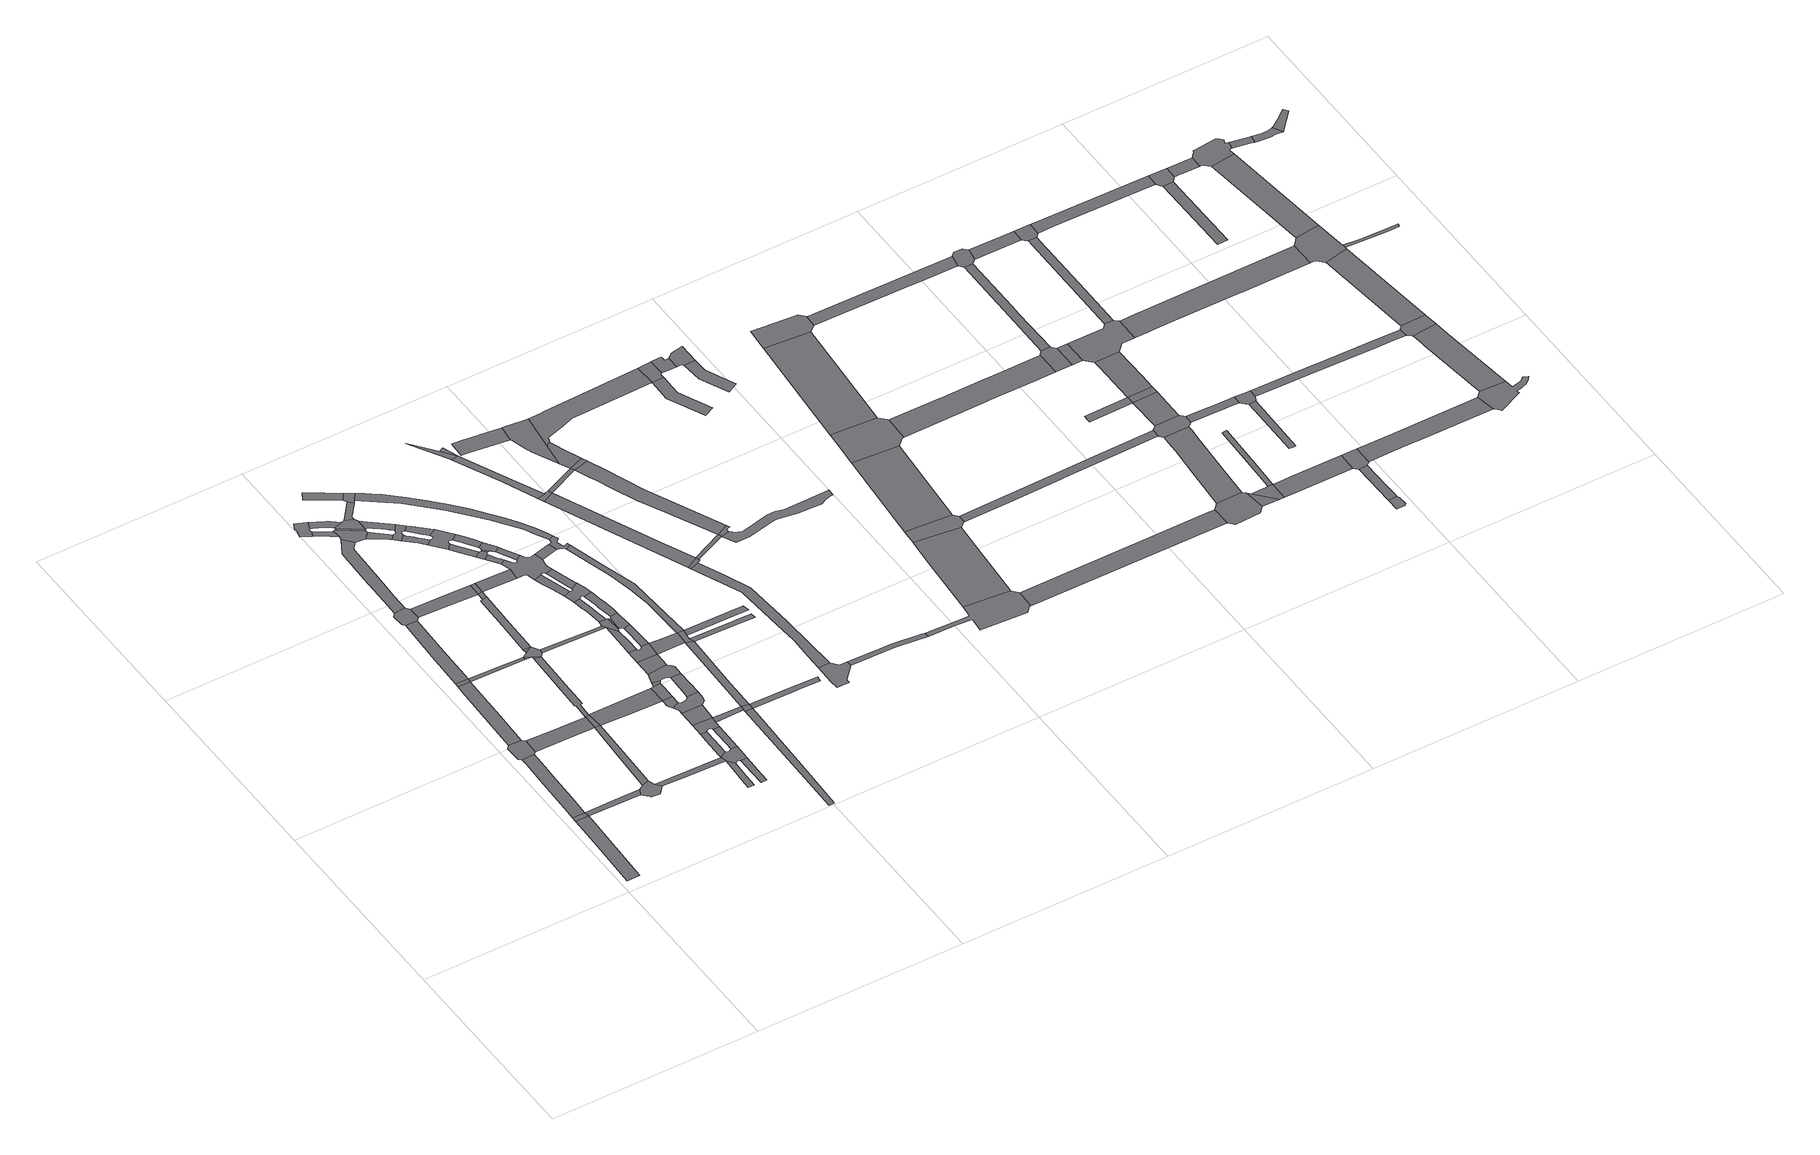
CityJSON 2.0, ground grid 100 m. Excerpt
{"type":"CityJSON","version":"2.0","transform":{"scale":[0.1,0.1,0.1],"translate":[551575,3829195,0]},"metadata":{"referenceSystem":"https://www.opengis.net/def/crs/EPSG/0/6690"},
"CityObjects":{
"road1":{"type":"Road","attributes":{"RoadStructureAttribute.sectionType":"1"},"geometry":[{"type":"MultiSurface","lod":"1","boundaries":[[[0,1,2,3,4,5,6]]]}]},
"road2":{"type":"Road","geometry":[{"type":"MultiSurface","lod":"1","boundaries":[[[7,0,6,8]]]}]},
"road3":{"type":"Road","attributes":{"RoadStructureAttribute.sectionType":"1"},"geometry":[{"type":"MultiSurface","lod":"1","boundaries":[[[9,10,11,12,13,14,15,16,7,8]]]}]},
"road4":{"type":"Road","geometry":[{"type":"MultiSurface","lod":"1","boundaries":[[[17,18,19,13,12,20,21,22]]]}]},
"road5":{"type":"Road","attributes":{"RoadStructureAttribute.sectionType":"1"},"geometry":[{"type":"MultiSurface","lod":"1","boundaries":[[[23,8,6,24,25,26]]]}]},
"road6":{"type":"Road","attributes":{"RoadStructureAttribute.sectionType":"1"},"geometry":[{"type":"MultiSurface","lod":"1","boundaries":[[[27,28,29,17,22,30,31,32]]]}]},
"road7":{"type":"Road","geometry":[{"type":"MultiSurface","lod":"1","boundaries":[[[33,27,32,34]]]}]},
"road8":{"type":"Road","geometry":[{"type":"MultiSurface","lod":"1","boundaries":[[[35,36,37,38,26,25,39,40,41,42,43]]]}]},
"road9":{"type":"Road","attributes":{"RoadStructureAttribute.sectionType":"1"},"geometry":[{"type":"MultiSurface","lod":"1","boundaries":[[[44,21,20,45,46,47,48]]]}]},
"road10":{"type":"Road","attributes":{"RoadStructureAttribute.sectionType":"1"},"geometry":[{"type":"MultiSurface","lod":"1","boundaries":[[[49,50,33,34,51,52]]]}]},
"road11":{"type":"Road","attributes":{"RoadStructureAttribute.sectionType":"1"},"geometry":[{"type":"MultiSurface","lod":"1","boundaries":[[[47,53,38,37,54,55]]]}]},
"road12":{"type":"Road","geometry":[{"type":"MultiSurface","lod":"1","boundaries":[[[56,57,58,59,60,61,49,52,62,63]]]}]},
"road13":{"type":"Road","attributes":{"RoadStructureAttribute.sectionType":"1"},"geometry":[{"type":"MultiSurface","lod":"1","boundaries":[[[64,34,32,65,66,67]]]}]},
"road14":{"type":"Road","geometry":[{"type":"MultiSurface","lod":"1","boundaries":[[[68,48,47,55]]]}]},
"road15":{"type":"Road","attributes":{"RoadStructureAttribute.sectionType":"1"},"geometry":[{"type":"MultiSurface","lod":"1","boundaries":[[[69,70,43,42,71,72,73,74]]]}]},
"road16":{"type":"Road","attributes":{"RoadStructureAttribute.sectionType":"1"},"geometry":[{"type":"MultiSurface","lod":"1","boundaries":[[[75,76,77,78,79,58,57,80,81,82,83,84]]]}]},
"road17":{"type":"Road","attributes":{"RoadStructureAttribute.sectionType":"1"},"geometry":[{"type":"MultiSurface","lod":"1","boundaries":[[[85,86,87,88,48,68,89,90,91,92]]]}]},
"road18":{"type":"Road","geometry":[{"type":"MultiSurface","lod":"1","boundaries":[[[93,94,95,96,97,98,99,100,101,102,103,104,105,106]]]}]},
"road19":{"type":"Road","attributes":{"RoadStructureAttribute.sectionType":"1"},"geometry":[{"type":"MultiSurface","lod":"1","boundaries":[[[67,66,107]]]}]},
"road20":{"type":"Road","geometry":[{"type":"MultiSurface","lod":"1","boundaries":[[[108,101,100,109,110,111,112]]]}]},
"road21":{"type":"Road","attributes":{"RoadStructureAttribute.sectionType":"1"},"geometry":[{"type":"MultiSurface","lod":"1","boundaries":[[[107,85,92]]]}]},
"road22":{"type":"Road","geometry":[{"type":"MultiSurface","lod":"1","boundaries":[[[113,114,115,67,107,92,116,117]]]}]},
"road23":{"type":"Road","attributes":{"RoadStructureAttribute.sectionType":"1"},"geometry":[{"type":"MultiSurface","lod":"1","boundaries":[[[118,63,62,119,120,121]]]}]},
"road24":{"type":"Road","attributes":{"RoadStructureAttribute.sectionType":"1"},"geometry":[{"type":"MultiSurface","lod":"1","boundaries":[[[122,123,68,55,124,125,126]]]}]},
"road25":{"type":"Road","attributes":{"RoadStructureAttribute.sectionType":"1"},"geometry":[{"type":"MultiSurface","lod":"1","boundaries":[[[127,115,114]]]}]},
"road26":{"type":"Road","geometry":[{"type":"MultiSurface","lod":"1","boundaries":[[[73,128,129,130,131,132]]]}]},
"road27":{"type":"Road","geometry":[{"type":"MultiSurface","lod":"1","boundaries":[[[133,134,106,105,135,136,137,138,139]]]}]},
"road28":{"type":"Road","geometry":[{"type":"MultiSurface","lod":"1","boundaries":[[[140,141,112,111,75,84,142,143,144]]]}]},
"road29":{"type":"Road","attributes":{"RoadStructureAttribute.sectionType":"1"},"geometry":[{"type":"MultiSurface","lod":"1","boundaries":[[[145,146,147,148,149,150,151,127,114]]]}]},
"road30":{"type":"Road","geometry":[{"type":"MultiSurface","lod":"1","boundaries":[[[152,153,154,155,156,157]]]}]},
"road31":{"type":"Road","attributes":{"RoadStructureAttribute.sectionType":"1"},"geometry":[{"type":"MultiSurface","lod":"1","boundaries":[[[158,140,144,159,160]]]}]},
"road32":{"type":"Road","geometry":[{"type":"MultiSurface","lod":"1","boundaries":[[[161,162,163,164,165,74,73,132,166,167,168,152,157,169,170]]]}]},
"road33":{"type":"Road","geometry":[{"type":"MultiSurface","lod":"1","boundaries":[[[171,172,173,74,165,174,175,176]]]}]},
"road34":{"type":"Road","geometry":[{"type":"MultiSurface","lod":"1","boundaries":[[[177,139,138,158,160,178,179]]]}]},
"road35":{"type":"Road","geometry":[{"type":"MultiSurface","lod":"1","boundaries":[[[180,181,182,183,143,142,184,185,186,187]]]}]},
"road36":{"type":"Road","attributes":{"RoadStructureAttribute.sectionType":"1"},"geometry":[{"type":"MultiSurface","lod":"1","boundaries":[[[188,120,147,146]]]}]},
"road37":{"type":"Road","geometry":[{"type":"MultiSurface","lod":"1","boundaries":[[[189,190,191,161,170,192]]]}]},
"road38":{"type":"Road","geometry":[{"type":"MultiSurface","lod":"1","boundaries":[[[193,171,176,194,195,196,197,189,192,198,199]]]}]},
"road39":{"type":"Road","geometry":[{"type":"MultiSurface","lod":"1","boundaries":[[[121,120,188,200]]]}]},
"road40":{"type":"Road","attributes":{"RoadStructureAttribute.sectionType":"1"},"geometry":[{"type":"MultiSurface","lod":"1","boundaries":[[[201,202,203,204,205,206,207,208]]]}]},
"road41":{"type":"Road","geometry":[{"type":"MultiSurface","lod":"1","boundaries":[[[209,125,210,211,212,213]]]}]},
"road42":{"type":"Road","attributes":{"RoadStructureAttribute.sectionType":"1"},"geometry":[{"type":"MultiSurface","lod":"1","boundaries":[[[214,215,177,179,216,217,218]]]}]},
"road43":{"type":"Road","attributes":{"RoadStructureAttribute.sectionType":"1"},"geometry":[{"type":"MultiSurface","lod":"1","boundaries":[[[219,193,199,220,221]]]}]},
"road44":{"type":"Road","geometry":[{"type":"MultiSurface","lod":"1","boundaries":[[[222,178,160,223,224,225,226,227,228,229,230]]]}]},
"road45":{"type":"Road","geometry":[{"type":"MultiSurface","lod":"1","boundaries":[[[231,232,233,126,125,209]]]}]},
"road46":{"type":"Road","attributes":{"RoadStructureAttribute.sectionType":"1"},"geometry":[{"type":"MultiSurface","lod":"1","boundaries":[[[234,235,117,116,236,237,238,239]]]}]},
"road47":{"type":"Road","geometry":[{"type":"MultiSurface","lod":"1","boundaries":[[[230,229,240,241,242,187,186,243,244,245,246,247,248,249]]]}]},
"road48":{"type":"Road","geometry":[{"type":"MultiSurface","lod":"1","boundaries":[[[250,251,252,253,213,212,254,219,221,255,256,257]]]}]},
"road49":{"type":"Road","geometry":[{"type":"MultiSurface","lod":"1","boundaries":[[[258,259,233,232,260]]]}]},
"road50":{"type":"Road","geometry":[{"type":"MultiSurface","lod":"1","boundaries":[[[261,262,263,264,244,243,265,266,267,268]]]}]},
"road51":{"type":"Road","geometry":[{"type":"MultiSurface","lod":"1","boundaries":[[[269,208,207,214,218,270,271]]]}]},
"road52":{"type":"Road","attributes":{"RoadStructureAttribute.sectionType":"1"},"geometry":[{"type":"MultiSurface","lod":"1","boundaries":[[[272,273,274,275,276,277]]]}]},
"road53":{"type":"Road","attributes":{"RoadStructureAttribute.sectionType":"1"},"geometry":[{"type":"MultiSurface","lod":"1","boundaries":[[[278,200,188,279,280,281]]]}]},
"road54":{"type":"Road","attributes":{"RoadStructureAttribute.sectionType":"1"},"geometry":[{"type":"MultiSurface","lod":"1","boundaries":[[[282,199,198,283,284,285]]]}]},
"road55":{"type":"Road","geometry":[{"type":"MultiSurface","lod":"1","boundaries":[[[286,287,249,248,288,289,290]]]}]},
"road56":{"type":"Road","geometry":[{"type":"MultiSurface","lod":"1","boundaries":[[[291,292,293,294,258,260,295,296,297,298,299]]]}]},
"road57":{"type":"Road","geometry":[{"type":"MultiSurface","lod":"1","boundaries":[[[298,300,250,257,301,299]]]}]},
"road58":{"type":"Road","geometry":[{"type":"MultiSurface","lod":"1","boundaries":[[[290,289,302,303,304,268,267,305,306,307,308,309,310,311]]]}]},
"road59":{"type":"Road","attributes":{"RoadStructureAttribute.sectionType":"1"},"geometry":[{"type":"MultiSurface","lod":"1","boundaries":[[[312,294,293,313,314]]]}]},
"road60":{"type":"Road","geometry":[{"type":"MultiSurface","lod":"1","boundaries":[[[315,316,317,318,319,306,305,320,321,322]]]}]},
"road61":{"type":"Road","geometry":[{"type":"MultiSurface","lod":"1","boundaries":[[[323,324,325,326,327,328,312,314,329]]]}]},
"road62":{"type":"Road","geometry":[{"type":"MultiSurface","lod":"1","boundaries":[[[238,330,331,328,327,332,333]]]}]},
"road63":{"type":"Road","geometry":[{"type":"MultiSurface","lod":"1","boundaries":[[[334,335,322,321,336,337,338,339,340,341]]]}]},
"road64":{"type":"Road","geometry":[{"type":"MultiSurface","lod":"1","boundaries":[[[342,343,344,345,338,337,346,347,348]]]}]},
"road65":{"type":"Road","geometry":[{"type":"MultiSurface","lod":"1","boundaries":[[[349,239,238,333,350,351,352]]]}]},
"road66":{"type":"Road","geometry":[{"type":"MultiSurface","lod":"1","boundaries":[[[285,284,272,277,353]]]}]},
"road67":{"type":"Road","geometry":[{"type":"MultiSurface","lod":"1","boundaries":[[[354,355,311,310,356,357,358,359]]]}]},
"road68":{"type":"Road","geometry":[{"type":"MultiSurface","lod":"1","boundaries":[[[360,334,341,361]]]}]},
"road69":{"type":"Road","geometry":[{"type":"MultiSurface","lod":"1","boundaries":[[[362,363,364,365,366,367,368,369,370,349,352]]]}]},
"road70":{"type":"Road","attributes":{"RoadStructureAttribute.sectionType":"1"},"geometry":[{"type":"MultiSurface","lod":"1","boundaries":[[[351,350,371,372]]]}]},
"road71":{"type":"Road","geometry":[{"type":"MultiSurface","lod":"1","boundaries":[[[373,374,375,376,323,329]]]}]},
"road72":{"type":"Road","geometry":[{"type":"MultiSurface","lod":"1","boundaries":[[[377,378,379,380,381,382,383,384,385]]]}]},
"road73":{"type":"Road","geometry":[{"type":"MultiSurface","lod":"1","boundaries":[[[386,359,358,387,360,361,388,389,390]]]}]},
"road74":{"type":"Road","geometry":[{"type":"MultiSurface","lod":"1","boundaries":[[[391,392,393,394,395,348,347,396,281,280,397,398,380,379,399,400,401,402,403,404,405,406,407,408,409,410,411]]]}]},
"road75":{"type":"Road","geometry":[{"type":"MultiSurface","lod":"1","boundaries":[[[412,413,414,372,371,415,374,373]]]}]},
"road76":{"type":"Road","geometry":[{"type":"MultiSurface","lod":"1","boundaries":[[[416,390,389,417,411,410]]]}]},
"road77":{"type":"Road","geometry":[{"type":"MultiSurface","lod":"1","boundaries":[[[418,419,420,421,422,423,385,384,424,367,366,425,426,427,428,429]]]}]},
"road78":{"type":"Road","attributes":{"RoadStructureAttribute.sectionType":"1"},"geometry":[{"type":"MultiSurface","lod":"1","boundaries":[[[430,431,432,433,434,435,436,437,438,439,440,441,442,443,271,270,444,445,446,447,448,449,450,451,452]]]}]},
"road79":{"type":"Road","geometry":[{"type":"MultiSurface","lod":"1","boundaries":[[[453,454,455,429,428,456,457,414,413]]]}]},
"road80":{"type":"Road","attributes":{"RoadStructureAttribute.sectionType":"1"},"geometry":[{"type":"MultiSurface","lod":"1","boundaries":[[[458,459,285,353,460,461]]]}]},
"road81":{"type":"Road","attributes":{"RoadStructureAttribute.sectionType":"1"},"geometry":[{"type":"MultiSurface","lod":"1","boundaries":[[[462,329,314,463,458,464]]]}]},
"road82":{"type":"Road","geometry":[{"type":"MultiSurface","lod":"1","boundaries":[[[465,402,401,466,421,420]]]}]},
"road83":{"type":"Road","geometry":[{"type":"MultiSurface","lod":"1","boundaries":[[[464,458,461,467,468,469]]]}]},
"road84":{"type":"Road","attributes":{"RoadStructureAttribute.sectionType":"1"},"geometry":[{"type":"MultiSurface","lod":"1","boundaries":[[[470,406,405,471]]]}]},
"road85":{"type":"Road","attributes":{"RoadStructureAttribute.sectionType":"1"},"geometry":[{"type":"MultiSurface","lod":"1","boundaries":[[[472,473,474,475,476,477,353,277]]]}]},
"road86":{"type":"Road","attributes":{"RoadStructureAttribute.sectionType":"1"},"geometry":[{"type":"MultiSurface","lod":"1","boundaries":[[[478,479,480,481,482,483,484,485,486,487,464,469]]]}]},
"road87":{"type":"Road","attributes":{"RoadStructureAttribute.sectionType":"1"},"geometry":[{"type":"MultiSurface","lod":"1","boundaries":[[[488,489,490,491,452,451,492,470,471,493,482,481]]]}]},
"road88":{"type":"Road","attributes":{"RoadStructureAttribute.sectionType":"1"},"geometry":[{"type":"MultiSurface","lod":"1","boundaries":[[[494,495,496,497,498,499,467,461]]]}]},
"road89":{"type":"Road","attributes":{"RoadStructureAttribute.sectionType":"1"},"geometry":[{"type":"MultiSurface","lod":"1","boundaries":[[[500,501,502,503,504,505,469,468]]]}]},
"road90":{"type":"Road","attributes":{"RoadStructureAttribute.sectionType":"1"},"geometry":[{"type":"MultiSurface","lod":"1","boundaries":[[[506,507,508,509,510,511]]]}]},
"road91":{"type":"Road","geometry":[{"type":"MultiSurface","lod":"1","boundaries":[[[512,511,510]]]}]},
"road92":{"type":"Road","attributes":{"RoadStructureAttribute.sectionType":"1"},"geometry":[{"type":"MultiSurface","lod":"1","boundaries":[[[513,510,509,514,515,516]]]}]},
"road93":{"type":"Road","geometry":[{"type":"MultiSurface","lod":"1","boundaries":[[[517,518,519,520,521,522,523,524,525,526,527,528]]]}]},
"road94":{"type":"Road","geometry":[{"type":"MultiSurface","lod":"1","boundaries":[[[529,530,516,515,531,532]]]}]},
"road95":{"type":"Road","attributes":{"RoadStructureAttribute.sectionType":"1"},"geometry":[{"type":"MultiSurface","lod":"1","boundaries":[[[533,534,535,536,537,538,539,540,541,542,543,544,545,546,547,517,528]]]}]},
"road96":{"type":"Road","attributes":{"RoadStructureAttribute.sectionType":"1"},"geometry":[{"type":"MultiSurface","lod":"1","boundaries":[[[548,549,532,531,550,551]]]}]},
"road97":{"type":"Road","attributes":{"RoadStructureAttribute.sectionType":"1"},"geometry":[{"type":"MultiSurface","lod":"1","boundaries":[[[552,553,554,555,556,557,558,559,560,561,562]]]}]},
"road98":{"type":"Road","geometry":[{"type":"MultiSurface","lod":"1","boundaries":[[[551,550,542,541,563,564]]]}]},
"road99":{"type":"Road","attributes":{"RoadStructureAttribute.sectionType":"1"},"geometry":[{"type":"MultiSurface","lod":"1","boundaries":[[[565,529,532,566]]]}]},
"road100":{"type":"Road","geometry":[{"type":"MultiSurface","lod":"1","boundaries":[[[567,568,562,561,569,570,571,572,573,574,575,576]]]}]},
"road101":{"type":"Road","attributes":{"RoadStructureAttribute.sectionType":"1"},"geometry":[{"type":"MultiSurface","lod":"1","boundaries":[[[577,551,564,578]]]}]},
"road102":{"type":"Road","attributes":{"function":"3","RoadStructureAttribute.sectionType":"1"},"geometry":[{"type":"MultiSurface","lod":"1","boundaries":[[[579,580,581,582,525,524,583,584,585,586,587]]]}]},
"road103":{"type":"Road","geometry":[{"type":"MultiSurface","lod":"1","boundaries":[[[588,565,566,589]]]}]},
"road104":{"type":"Road","attributes":{"RoadStructureAttribute.sectionType":"1"},"geometry":[{"type":"MultiSurface","lod":"1","boundaries":[[[590,591,592,575,574,565,588]]]}]},
"road105":{"type":"Road","attributes":{"RoadStructureAttribute.sectionType":"1"},"geometry":[{"type":"MultiSurface","lod":"1","boundaries":[[[593,594,589,566,595,596,597,598,599,600,601,577,602]]]}]},
"road106":{"type":"Road","geometry":[{"type":"MultiSurface","lod":"1","boundaries":[[[603,604,605,606,602,577,578,607]]]}]},
"road107":{"type":"Road","attributes":{"RoadStructureAttribute.sectionType":"1"},"geometry":[{"type":"MultiSurface","lod":"1","boundaries":[[[608,609,610,576,575,592,611,612,613,614,615,616,617]]]}]},
"road108":{"type":"Road","attributes":{"RoadStructureAttribute.sectionType":"1"},"geometry":[{"type":"MultiSurface","lod":"1","boundaries":[[[618,619,620,621,622,623,624,625,626,627,628,629,630,631,632,633,634,635,636,637,638,639,640,641,642,607,578]]]}]},
"road109":{"type":"Road","geometry":[{"type":"MultiSurface","lod":"1","boundaries":[[[643,644,645,646,647,648,587,586,649,650,651,652,653,654,655,656,657,658,659,660]]]}]},
"road110":{"type":"Road","attributes":{"RoadStructureAttribute.sectionType":"1"},"geometry":[{"type":"MultiSurface","lod":"1","boundaries":[[[661,662,643,660,663,664]]]}]},
"road111":{"type":"Road","attributes":{"RoadStructureAttribute.sectionType":"1"},"geometry":[{"type":"MultiSurface","lod":"1","boundaries":[[[617,665,666,667,668,669]]]}]},
"road112":{"type":"Road","geometry":[{"type":"MultiSurface","lod":"1","boundaries":[[[670,608,617,669,671,672]]]}]},
"road113":{"type":"Road","geometry":[{"type":"MultiSurface","lod":"1","boundaries":[[[673,661,664,674,675,676,677,678]]]}]},
"road114":{"type":"Road","attributes":{"RoadStructureAttribute.sectionType":"1"},"geometry":[{"type":"MultiSurface","lod":"1","boundaries":[[[679,680,681,682,670,672,683,684]]]}]},
"road115":{"type":"Road","attributes":{"RoadStructureAttribute.sectionType":"1"},"geometry":[{"type":"MultiSurface","lod":"1","boundaries":[[[685,686,687,688,689,690]]]}]},
"road116":{"type":"Road","geometry":[{"type":"MultiSurface","lod":"1","boundaries":[[[691,692,684,683,693,690,689]]]}]},
"road117":{"type":"Road","attributes":{"RoadStructureAttribute.sectionType":"1"},"geometry":[{"type":"MultiSurface","lod":"1","boundaries":[[[694,673,678,695]]]}]},
"road118":{"type":"Road","geometry":[{"type":"MultiSurface","lod":"1","boundaries":[[[696,697,698,694,695,699,700,701,702,703,704]]]}]},
"road119":{"type":"Road","attributes":{"RoadStructureAttribute.sectionType":"1"},"geometry":[{"type":"MultiSurface","lod":"1","boundaries":[[[705,696,704,706,707]]]}]},
"road120":{"type":"Road","attributes":{"function":"3","RoadStructureAttribute.sectionType":"1"},"geometry":[{"type":"MultiSurface","lod":"1","boundaries":[[[708,709,658,657,710,711,712,713]]]}]},
"road121":{"type":"Road","geometry":[{"type":"MultiSurface","lod":"1","boundaries":[[[714,705,707,715,716,717,718,719]]]}]},
"road122":{"type":"Road","attributes":{"RoadStructureAttribute.sectionType":"1"},"geometry":[{"type":"MultiSurface","lod":"1","boundaries":[[[720,721,722,723,724,676,675,725,726,727,728,729,730]]]}]},
"road123":{"type":"Road","attributes":{"RoadStructureAttribute.sectionType":"1"},"geometry":[{"type":"MultiSurface","lod":"1","boundaries":[[[731,732,733,734,735,702,701,736,737,738,739,740,741]]]}]},
"road124":{"type":"Road","geometry":[{"type":"MultiSurface","lod":"1","boundaries":[[[742,743,744,713,712,745,746,747,748,749,750]]]}]},
"road125":{"type":"Road","attributes":{"RoadStructureAttribute.sectionType":"1"},"geometry":[{"type":"MultiSurface","lod":"1","boundaries":[[[717,716,751,752,753,754]]]}]},
"road126":{"type":"Road","attributes":{"RoadStructureAttribute.sectionType":"1"},"geometry":[{"type":"MultiSurface","lod":"1","boundaries":[[[755,756,757,758,759]]]}]},
"road127":{"type":"Road","attributes":{"RoadStructureAttribute.sectionType":"1"},"geometry":[{"type":"MultiSurface","lod":"1","boundaries":[[[760,761,762,763,764,743,742,765,766,767,768,769]]]}]},
"road128":{"type":"Road","attributes":{"function":"3","RoadStructureAttribute.sectionType":"1"},"geometry":[{"type":"MultiSurface","lod":"1","boundaries":[[[750,749,770,771]]]}]},
"road129":{"type":"Road","geometry":[{"type":"MultiSurface","lod":"1","boundaries":[[[772,771,770,773,774,775]]]}]},
"road130":{"type":"Road","geometry":[{"type":"MultiSurface","lod":"1","boundaries":[[[776,777,741,740,778,779,780,781]]]}]},
"road131":{"type":"Road","geometry":[{"type":"MultiSurface","lod":"1","boundaries":[[[782,783,784,720,730,785,760,769,786,787]]]}]},
"road132":{"type":"Road","attributes":{"RoadStructureAttribute.sectionType":"1"},"geometry":[{"type":"MultiSurface","lod":"1","boundaries":[[[788,789,790,759,784,783]]]}]},
"road133":{"type":"Road","attributes":{"RoadStructureAttribute.sectionType":"1"},"geometry":[{"type":"MultiSurface","lod":"1","boundaries":[[[779,778,791,792,793]]]}]},
"road134":{"type":"Road","attributes":{"RoadStructureAttribute.sectionType":"1"},"geometry":[{"type":"MultiSurface","lod":"1","boundaries":[[[794,795,796,797,798,799,775,774]]]}]},
"road135":{"type":"Road","geometry":[{"type":"MultiSurface","lod":"1","boundaries":[[[755,759,790,800]]]}]},
"road136":{"type":"Road","attributes":{"RoadStructureAttribute.sectionType":"1"},"geometry":[{"type":"MultiSurface","lod":"1","boundaries":[[[801,802,803,776,781,804,805,806]]]}]},
"road137":{"type":"Road","attributes":{"RoadStructureAttribute.sectionType":"1"},"geometry":[{"type":"MultiSurface","lod":"1","boundaries":[[[807,808,755,800,809,810]]]}]},
"road138":{"type":"Road","attributes":{"function":"3","RoadStructureAttribute.sectionType":"1"},"geometry":[{"type":"MultiSurface","lod":"1","boundaries":[[[811,812,813,774,773,814,815,816]]]}]},
"road139":{"type":"Road","attributes":{"RoadStructureAttribute.sectionType":"1"},"geometry":[{"type":"MultiSurface","lod":"1","boundaries":[[[817,818,819,787,786,820,821,822,823]]]}]},
"road140":{"type":"Road","geometry":[{"type":"MultiSurface","lod":"1","boundaries":[[[824,825,826,827,793,792,791,807,810,828,829,830,831,832]]]}]},
"road141":{"type":"Road","geometry":[{"type":"MultiSurface","lod":"1","boundaries":[[[833,754,753,834,801,806,835,836,837,838]]]}]},
"road142":{"type":"Road","geometry":[{"type":"MultiSurface","lod":"1","boundaries":[[[839,840,841,842,843,844]]]}]},
"road143":{"type":"Road","attributes":{"RoadStructureAttribute.sectionType":"1"},"geometry":[{"type":"MultiSurface","lod":"1","boundaries":[[[845,846,847,848,849,850]]]}]},
"road144":{"type":"Road","attributes":{"RoadStructureAttribute.sectionType":"1"},"geometry":[{"type":"MultiSurface","lod":"1","boundaries":[[[851,852,853,854,855,840,839]]]}]},
"road145":{"type":"Road","geometry":[{"type":"MultiSurface","lod":"1","boundaries":[[[856,823,822,857,850,849,858,859,860,861]]]}]},
"road146":{"type":"Road","attributes":{"RoadStructureAttribute.sectionType":"1"},"geometry":[{"type":"MultiSurface","lod":"1","boundaries":[[[862,837,836,863,864]]]}]},
"road147":{"type":"Road","geometry":[{"type":"MultiSurface","lod":"1","boundaries":[[[816,815,865,855,854,866,867]]]}]},
"road148":{"type":"Road","attributes":{"RoadStructureAttribute.sectionType":"1"},"geometry":[{"type":"MultiSurface","lod":"1","boundaries":[[[868,869,870,824,832,871,872,873,874]]]}]},
"road149":{"type":"Road","geometry":[{"type":"MultiSurface","lod":"1","boundaries":[[[864,863,868,874,875,876,877]]]}]},
"road150":{"type":"Road","attributes":{"function":"3","RoadStructureAttribute.sectionType":"1"},"geometry":[{"type":"MultiSurface","lod":"1","boundaries":[[[878,867,866,879,880,881,882,883,884]]]}]},
"road151":{"type":"Road","attributes":{"RoadStructureAttribute.sectionType":"1"},"geometry":[{"type":"MultiSurface","lod":"1","boundaries":[[[885,886,887,861,860,888,889,890,891,892,893]]]}]},
"road152":{"type":"Road","attributes":{"RoadStructureAttribute.sectionType":"1"},"geometry":[{"type":"MultiSurface","lod":"1","boundaries":[[[894,895,896,897,898,830,829,899,900,901,902,903,904,905,906]]]}]},
"road153":{"type":"Road","attributes":{"RoadStructureAttribute.sectionType":"1"},"geometry":[{"type":"MultiSurface","lod":"1","boundaries":[[[907,877,876,908,909,910,911]]]}]},
"road154":{"type":"Road","attributes":{"RoadStructureAttribute.sectionType":"1"},"geometry":[{"type":"MultiSurface","lod":"1","boundaries":[[[912,913,914,915]]]}]},
"road155":{"type":"Road","geometry":[{"type":"MultiSurface","lod":"1","boundaries":[[[916,917,884,883,918,919,920,921,922,923,924,925,926,927,928,929,930,931,932,933,934,935,936,937,938,939,940,941]]]}]},
"road156":{"type":"Road","attributes":{"function":"3","RoadStructureAttribute.sectionType":"1"},"geometry":[{"type":"MultiSurface","lod":"1","boundaries":[[[942,943,944,945,946,947,916,941]]]}]},
"road157":{"type":"Road","geometry":[{"type":"MultiSurface","lod":"1","boundaries":[[[911,910,912,915,948,949]]]}]},
"road158":{"type":"Road","geometry":[{"type":"MultiSurface","lod":"1","boundaries":[[[950,951,952,953,893,892,954,955,945,944]]]}]},
"road159":{"type":"Road","attributes":{"function":"3","RoadStructureAttribute.sectionType":"1"},"geometry":[{"type":"MultiSurface","lod":"1","boundaries":[[[956,957,951,950]]]}]},
"road160":{"type":"Road","attributes":{"RoadStructureAttribute.sectionType":"1"},"geometry":[{"type":"MultiSurface","lod":"1","boundaries":[[[958,949,948,959,960,961,962,963]]]}]},
"road161":{"type":"Road","geometry":[{"type":"MultiSurface","lod":"1","boundaries":[[[964,965,966,967,906,905,968,969,970,957,956,971,972]]]}]},
"road162":{"type":"Road","attributes":{"function":"3","RoadStructureAttribute.sectionType":"1"},"geometry":[{"type":"MultiSurface","lod":"1","boundaries":[[[973,974,975,966,965]]]}]},
"road163":{"type":"Road","geometry":[{"type":"MultiSurface","lod":"1","boundaries":[[[976,977,978,979,980,981,982,983,963,962,984,985,974,973,986,987,988,989,990,991,992,993]]]}]},
"road164":{"type":"Road","attributes":{"RoadStructureAttribute.sectionType":"1"},"geometry":[{"type":"MultiSurface","lod":"1","boundaries":[[[994,995,972,971,996,997,998]]]}]},
"road165":{"type":"Road","attributes":{"RoadStructureAttribute.sectionType":"1"},"geometry":[{"type":"MultiSurface","lod":"1","boundaries":[[[999,993,992,1000,1001,1002,1003]]]}]},
"road166":{"type":"Road","attributes":{"RoadStructureAttribute.sectionType":"1"},"geometry":[{"type":"MultiSurface","lod":"1","boundaries":[[[1004,1005,1006,1007,1008,1009,1010,1011,1003,1002,1012,1013,1014,1015,1016,1017,1018,1019,1020,1021,1022]]]}]},
"road167":{"type":"Road","attributes":{"RoadStructureAttribute.sectionType":"1"},"geometry":[{"type":"MultiSurface","lod":"1","boundaries":[[[1023,1024,1025,1026,1027,1028,1029,1030,1031,1022,1021,1032]]]}]}
},
"vertices":[
[45,481,0],[41,330,0],[33,61,0],[93,61,0],[95,110,0],[101,308,0],[106,479,0],
[46,505,0],[104,504,0],
[107,611,0],[111,736,0],[114,832,0],[117,916,0],[57,913,0],[56,880,0],[52,744,0],[48,570,0],
[56,1018,0],[41,1003,0],[45,926,0],[127,926,0],[129,1004,0],[116,1016,0],
[250,504,0],[249,476,0],[356,474,0],[371,504,0],
[69,1431,0],[68,1396,0],[61,1183,0],[121,1191,0],[125,1345,0],[127,1429,0],
[70,1451,0],[129,1449,0],
[439,502,0],[438,503,0],[428,530,0],[394,517,0],[387,444,0],[387,439,0],[429,437,0],[461,472,0],[441,497,0],
[265,999,0],[263,924,0],[405,922,0],[415,922,0],[416,994,0],
[83,1861,0],[76,1641,0],[133,1645,0],[138,1859,0],
[403,709,0],[434,708,0],[440,920,0],
[148,1939,0],[137,1954,0],[84,1948,0],[70,1933,0],[73,1876,0],[77,1870,0],[153,1874,0],[152,1934,0],
[274,1443,0],[274,1425,0],[392,1423,0],[392,1439,0],
[434,999,0],
[747,491,0],[593,494,0],[592,467,0],[728,462,0],[764,460,0],[759,490,0],
[137,2444,0],[93,2368,0],[92,2344,0],[89,2189,0],[86,2036,0],[139,2036,0],[143,2171,0],[150,2360,0],[150,2371,0],[177,2399,0],
[424,1411,0],[419,1210,0],[415,1077,0],[420,1077,0],[436,1069,0],[448,1072,0],[451,1209,0],[455,1402,0],
[72,2607,0],[22,2630,0],[8,2600,0],[11,2585,0],[10,2584,0],[8,2582,0],[1,2550,0],[46,2525,0],[58,2548,0],[56,2558,0],[55,2561,0],[53,2565,0],[61,2570,0],[75,2606,0],
[425,1422,0],
[94,2527,0],[75,2509,0],[81,2506,0],[139,2461,0],[134,2504,0],
[462,1460,0],[451,1477,0],[417,1454,0],[472,1420,0],[474,1442,0],
[306,1930,0],[300,1868,0],[438,1862,0],[439,1926,0],
[604,1000,0],[461,1000,0],[602,913,0],[737,908,0],[737,1000,0],
[417,1478,0],
[759,326,0],[757,277,0],[786,276,0],[788,340,0],[790,426,0],
[155,2562,0],[143,2571,0],[83,2563,0],[94,2556,0],[131,2534,0],[151,2521,0],[194,2532,0],
[149,2506,0],[147,2506,0],[225,2395,0],[252,2425,0],[250,2436,0],
[455,1644,0],[459,1830,0],[436,1826,0],[436,1824,0],[426,1824,0],[425,1797,0],[421,1647,0],
[817,431,0],[818,346,0],[819,274,0],[845,273,0],[846,345,0],[848,430,0],
[154,2514,0],[250,2437,0],[254,2445,0],
[821,511,0],[811,506,0],[805,502,0],[804,501,0],[791,508,0],[797,433,0],[804,435,0],[809,436,0],[850,488,0],[850,510,0],
[762,654,0],[761,608,0],[759,509,0],[792,559,0],[792,591,0],[792,653,0],
[209,2537,0],[256,2502,0],[246,2520,0],
[303,2381,0],[290,2393,0],[286,2396,0],[260,2417,0],[240,2384,0],[306,2340,0],[313,2335,0],[333,2356,0],
[460,1865,0],
[822,651,0],[822,624,0],[821,550,0],[854,650,0],
[763,716,0],[800,661,0],[808,663,0],[810,663,0],[820,658,0],[854,681,0],[856,714,0],
[462,1926,0],
[229,2722,0],[226,2724,0],[151,2769,0],[130,2733,0],[167,2711,0],[240,2664,0],[270,2645,0],[293,2678,0],
[785,911,0],[737,873,0],[743,863,0],[751,849,0],[785,868,0],
[278,2625,0],[256,2597,0],[246,2537,0],[264,2560,0],[301,2606,0],
[765,803,0],[857,716,0],[863,801,0],
[283,2480,0],[261,2445,0],[267,2445,0],[285,2433,0],[296,2423,0],[330,2396,0],[338,2388,0],[353,2373,0],[375,2404,0],
[786,975,0],[786,1003,0],[751,1000,0],
[740,1429,0],[603,1436,0],[603,1416,0],[730,1412,0],[777,1410,0],[767,1428,0],
[350,2361,0],[348,2359,0],[343,2356,0],[343,2307,0],[368,2334,0],[368,2341,0],[368,2346,0],[373,2351,0],[385,2349,0],[408,2373,0],
[837,876,0],[827,863,0],[811,859,0],[795,858,0],[765,823,0],[883,819,0],[890,839,0],[890,876,0],
[758,1025,0],[755,1015,0],[793,1016,0],
[419,2274,0],[409,2286,0],[398,2299,0],[373,2321,0],[395,2257,0],[404,2249,0],[421,2228,0],[446,2249,0],
[307,2668,0],[310,2618,0],[332,2652,0],
[991,673,0],[986,299,0],[981,5,0],[1008,8,0],[1016,279,0],[1027,673,0],
[557,1923,0],[495,1864,0],[624,1860,0],[630,1921,0],
[930,710,0],[929,683,0],[992,685,0],[994,708,0],
[480,2305,0],[424,2357,0],[431,2300,0],[459,2272,0],[496,2290,0],
[891,1061,0],[880,1074,0],[868,1084,0],[773,1078,0],[803,1021,0],[815,1021,0],[828,1021,0],[841,1011,0],[890,1011,0],
[839,939,0],[890,937,0],
[466,2255,0],[461,2249,0],[457,2249,0],[480,2157,0],[502,2187,0],[502,2196,0],[502,2197,0],[509,2202,0],[524,2200,0],[552,2219,0],
[774,1163,0],[869,1157,0],[870,1161,0],
[563,2098,0],[548,2120,0],[534,2139,0],[520,2158,0],[507,2177,0],[497,2134,0],[551,2060,0],[578,2078,0],
[839,1236,0],[836,1228,0],[821,1221,0],[816,1223,0],[814,1231,0],[775,1231,0],[874,1234,0],
[776,1283,0],[776,1279,0],[812,1295,0],[810,1363,0],
[590,2079,0],[586,2076,0],[563,2041,0],[573,2027,0],[598,2046,0],[601,2056,0],[605,2057,0],[608,2058,0],
[631,1994,0],[619,2011,0],[616,2016,0],[601,2041,0],[612,1975,0],[617,1969,0],[639,1982,0],
[772,1455,0],[815,1376,0],[811,1451,0],[804,1453,0],
[1027,700,0],
[599,2154,0],[574,2191,0],[550,2163,0],[565,2141,0],[593,2103,0],[620,2122,0],
[595,2083,0],[621,2059,0],
[794,1520,0],[791,1540,0],[790,1543,0],[780,1600,0],[778,1615,0],[747,1609,0],[757,1558,0],[761,1540,0],[769,1478,0],
[818,1376,0],[822,1446,0],
[870,1376,0],[838,1366,0],[838,1345,0],[839,1256,0],
[744,1747,0],[723,1815,0],[721,1825,0],[683,1813,0],[696,1772,0],[713,1723,0],[722,1700,0],[732,1665,0],[767,1675,0],
[656,2069,0],[595,2093,0],[627,2053,0],[636,2046,0],[661,2058,0],
[682,1944,0],[678,1943,0],[669,1942,0],[667,1942,0],[662,1947,0],[630,1924,0],[663,1859,0],[673,1849,0],[725,1832,0],[735,1830,0],[743,1820,0],[777,1831,0],[768,1858,0],[770,1878,0],[775,1900,0],[763,1943,0],[739,1937,0],[726,1947,0],[722,1950,0],[710,1969,0],[684,1954,0],
[865,1439,0],[864,1461,0],[829,1458,0],[830,1376,0],
[668,2042,0],[638,2041,0],
[837,1643,0],[834,1654,0],[819,1703,0],[784,1683,0],[782,1675,0],[771,1675,0],[745,1622,0],[784,1621,0],[785,1623,0],[795,1628,0],[802,1620,0],[840,1627,0],
[876,2029,0],[868,2044,0],[848,2083,0],[810,2148,0],[777,2198,0],[731,2260,0],[681,2327,0],[609,2407,0],[607,2408,0],[559,2460,0],[499,2520,0],[425,2589,0],[388,2615,0],[365,2631,0],[441,2518,0],[456,2507,0],[589,2372,0],[598,2363,0],[719,2220,0],[808,2095,0],[833,2043,0],[864,1989,0],[888,1999,0],
[861,1494,0],[853,1553,0],[850,1568,0],[815,1541,0],[816,1536,0],
[1005,1160,0],[998,881,0],[1031,850,0],[1040,1145,0],
[922,1232,0],[926,1161,0],[1009,1228,0],
[815,1716,0],[769,1733,0],
[1032,1170,0],[1034,1193,0],[1039,1225,0],
[846,1964,0],[857,1921,0],
[1229,669,0],[1267,668,0],[1352,666,0],[1357,691,0],[1266,694,0],[1199,696,0],
[1027,1421,0],[1018,1573,0],[969,1741,0],[919,1912,0],[892,1904,0],[952,1697,0],[962,1662,0],[986,1550,0],[998,1455,0],[999,1450,0],
[914,1929,0],[894,1921,0],[879,1956,0],[899,1974,0],[862,1968,0],[877,1914,0],
[1262,1138,0],[1263,1138,0],[1332,1136,0],[1329,1163,0],[1262,1165,0],[1240,1165,0],
[1220,1190,0],[1261,1189,0],[1332,1188,0],[1326,1221,0],[1261,1222,0],[1192,1223,0],
[673,2798,0],[769,2633,0],[770,2632,0],[779,2612,0],[813,2619,0],[765,2681,0],
[789,2694,0],
[935,2361,0],[886,2386,0],[957,2225,0],[994,2233,0],
[1390,737,0],[1389,705,0],[1388,640,0],[1390,595,0],[1408,595,0],[1449,596,0],[1449,614,0],[1509,677,0],[1510,705,0],[1472,706,0],[1471,708,0],[1444,737,0],
[1017,2240,0],[999,2235,0],[969,2197,0],[1024,2222,0],
[1437,898,0],[1431,1030,0],[1430,1049,0],[1410,1292,0],[1410,1296,0],[1408,1301,0],[1407,1306,0],[1362,1416,0],[1306,1543,0],[1265,1525,0],[1364,1298,0],[1366,1288,0],[1384,1049,0],[1393,932,0],[1390,817,0],
[1256,1702,0],[1253,1709,0],[1258,1540,0],[1316,1571,0],
[957,2680,0],[953,2680,0],[878,2689,0],[853,2693,0],[833,2695,0],[827,2613,0],[839,2613,0],[860,2613,0],[948,2600,0],[1049,2586,0],[1059,2668,0],
[1324,1551,0],[1321,1558,0],
[1169,2307,0],[1177,2290,0],
[1155,2657,0],[1075,2666,0],[1054,2578,0],[1069,2523,0],[1079,2497,0],[1080,2496,0],[1086,2478,0],[1143,2360,0],[1158,2475,0],[1180,2655,0],
[1470,1644,0],[1476,1627,0],
[1861,682,0],[1722,700,0],[1682,701,0],[1621,702,0],[1722,675,0],[1819,662,0],[1862,657,0],[1876,656,0],[1872,682,0],
[1239,2336,0],[1250,2309,0],
[1223,2377,0],[1216,2393,0],[1179,2485,0],
[1356,2039,0],[1286,2221,0],[1198,2238,0],[1206,2220,0],[1217,2192,0],[1252,2102,0],[1296,1998,0],[1361,1865,0],[1376,1835,0],[1527,1671,0],
[1516,1645,0],[1515,1648,0],[1519,1653,0],[1534,1656,0],[1517,1637,0],
[1727,2675,0],[1259,2658,0],[1247,2657,0],[1187,2508,0],[1189,2513,0],[1248,2532,0],[1260,2536,0],[1338,2561,0],[1351,2561,0],[1731,2571,0],
[1506,1562,0],[1575,1563,0],[1703,1592,0],[1720,1593,0],[1750,1589,0],[1814,1578,0],[1918,1574,0],[1926,1574,0],[1934,1573,0],[1938,1576,0],[1943,1579,0],[1955,1587,0],[1978,1592,0],[1988,1594,0],[1999,1596,0],[1999,1622,0],[1999,1629,0],[1996,1629,0],[1784,1626,0],[1744,1636,0],[1703,1636,0],[1578,1607,0],[1566,1606,0],[1550,1611,0],[1539,1616,0],
[2091,733,0],[2085,671,0],[2018,674,0],[1965,677,0],[1927,679,0],[1925,679,0],[1876,657,0],[1964,656,0],[2016,653,0],[2083,647,0],[2083,639,0],[2077,577,0],[2298,563,0],[2324,589,0],[2329,589,0],[2334,680,0],[2329,686,0],[2309,712,0],
[2124,1174,0],[2115,1056,0],[2335,1058,0],[2341,1147,0],
[1728,2458,0],[1811,2282,0],[1860,2305,0],[1786,2465,0],[1787,2571,0],
[1792,2678,0],[1787,2593,0],[1795,2597,0],
[2130,1247,0],[2368,1167,0],[2370,1167,0],[2370,1207,0],[2369,1209,0],[2350,1230,0],
[1844,2656,0],[1845,2668,0],[1845,2680,0],[1840,2680,0],[1866,2597,0],[1865,2657,0],
[1906,2485,0],[1970,2353,0],[2021,2379,0],[1955,2521,0],[1953,2589,0],[1897,2588,0],
[1951,2689,0],[1896,2680,0],[1888,2598,0],
[2168,1718,0],[2387,1701,0],
[2183,1911,0],[2178,1843,0],[2172,1775,0],[2424,1736,0],[2426,1736,0],[2431,1736,0],[2436,1857,0],[2430,1864,0],[2403,1894,0],
[2231,2500,0],[2431,2254,0],[2449,2483,0],
[3258,680,0],[3002,680,0],[3050,587,0],[3257,586,0],[3286,586,0],[3284,680,0],
[2240,2615,0],[2479,2510,0],[2481,2510,0],[2483,2569,0],[2482,2571,0],[2459,2597,0],
[3326,1224,0],[3081,1220,0],[2929,1217,0],[2853,1215,0],[2849,1215,0],[2590,1170,0],[2850,1175,0],[2891,1176,0],[2930,1177,0],[3232,1181,0],[3325,1183,0],
[2913,1858,0],[2911,1858,0],[2702,1857,0],[2695,1857,0],[2637,1857,0],[2702,1737,0],[2838,1738,0],[2853,1738,0],[3078,1738,0],[3175,1738,0],[3173,1858,0],
[3434,711,0],[3313,709,0],[3297,693,0],[3297,575,0],[3311,559,0],[3433,565,0],[3447,579,0],[3460,593,0],[3448,697,0],
[2911,2502,0],[2984,2501,0],[3176,2499,0],[3187,2560,0],
[3344,1449,0],[3132,1446,0],[3132,1426,0],[3132,1407,0],[3344,1410,0],
[3342,1163,0],[3340,1129,0],[3337,1068,0],[3324,870,0],[3323,865,0],[3443,858,0],[3456,1068,0],[3456,1069,0],[3461,1138,0],[3462,1163,0],
[3545,592,0],[3463,683,0],
[3536,683,0],[3567,592,0],[3569,683,0],[3546,683,0],
[3193,1879,0],[3187,1873,0],[3254,1738,0],[3254,1858,0],[3239,1874,0],[3235,1879,0],
[3466,1243,0],[3464,1244,0],[3346,1242,0],[3326,1182,0],[3483,1182,0],[3484,1223,0],
[3464,1374,0],[3464,1375,0],[3463,1412,0],
[3306,1738,0],[3306,1857,0],[3306,1858,0],
[3575,836,0],[3582,1061,0],[3571,1061,0],[3560,1060,0],[3554,880,0],[3548,733,0],
[3463,1450,0],
[3194,2477,0],[3194,2264,0],[3194,2171,0],[3234,2115,0],[3234,2171,0],[3234,2477,0],
[3342,1702,0],[3343,1666,0],[3463,1531,0],[3462,1703,0],
[3654,682,0],[3577,683,0],[3574,683,0],[3654,590,0],[3901,590,0],[3902,682,0],
[3653,1218,0],[3650,1218,0],[3648,1218,0],[3649,1178,0],[3665,1178,0],[3716,1177,0],[3717,1217,0],
[3502,1879,0],[3501,1878,0],[3484,1859,0],[3483,1858,0],[3496,1740,0],[3560,1740,0],[3562,1859,0],[3561,1860,0],[3543,1878,0],
[3204,2578,0],[3185,2489,0],[3246,2488,0],[3255,2496,0],[3265,2558,0],[3245,2577,0],
[3963,348,0],[3923,347,0],[3923,285,0],[3964,285,0],[3973,294,0],[3969,338,0],
[3742,833,0],[3758,831,0],[3774,830,0],[3774,831,0],[3780,1150,0],[3745,1146,0],
[3963,359,0],[3962,434,0],[3962,436,0],[3960,573,0],[3920,571,0],
[3761,1216,0],[3735,1157,0],[3782,1152,0],[3783,1155,0],[3792,1175,0],[3793,1215,0],
[3436,2555,0],[3481,2494,0],[3482,2555,0],
[3919,572,0],[3977,590,0],[3977,681,0],
[3503,2474,0],[3503,2471,0],[3503,2445,0],[3543,2143,0],[3543,2445,0],[3543,2467,0],[3543,2471,0],
[3548,2477,0],[3560,2492,0],[3561,2553,0],
[4140,681,0],[4093,590,0],[4213,589,0],[4215,589,0],[4531,588,0],[4584,588,0],[4566,681,0],
[4411,1201,0],[4106,1208,0],[4104,1208,0],[3853,1173,0],[4047,1169,0],[4387,1160,0],[4456,1159,0],[4516,1157,0],[4514,1198,0],
[3828,1861,0],[3683,1861,0],[3642,1861,0],[3626,1861,0],[3624,1861,0],[3583,1740,0],[3630,1741,0],[3643,1741,0],[3757,1741,0],[4084,1741,0],[4086,1741,0],[4415,1740,0],[4415,1863,0],
[3635,2552,0],[3636,2492,0],[4088,2485,0],[4131,2484,0],[4132,2544,0],
[4150,2458,0],[4153,2040,0],[4203,2041,0],[4200,2459,0],
[4592,707,0],[4579,694,0],[4598,574,0],[4606,566,0],[4611,561,0],[4725,613,0],[4723,628,0],[4724,628,0],[4736,631,0],[4750,633,0],[4763,638,0],[4776,644,0],[4790,653,0],[4799,661,0],[4805,668,0],[4812,678,0],[4790,688,0],[4782,680,0],[4774,674,0],[4763,670,0],[4751,665,0],[4741,663,0],[4733,661,0],[4722,660,0],[4721,664,0],[4716,702,0],
[4667,1077,0],[4666,1081,0],[4658,1150,0],[4539,1138,0],[4546,1080,0],[4549,1063,0],
[4219,2483,0],[4220,2542,0],
[4650,1220,0],[4530,1216,0],[4525,1210,0],[4517,1202,0],[4519,1157,0],[4538,1140,0],
[4589,1732,0],[4473,1709,0],
[4233,2542,0],[4237,2482,0],[4259,2482,0],[4260,2482,0],[4342,2480,0],[4343,2541,0],
[4586,1761,0],[4568,1915,0],[4449,1901,0],[4428,1877,0],[4438,1740,0],[4453,1727,0],[4472,1710,0],[4588,1743,0],[4588,1761,0],
[4502,2468,0],[4385,2454,0],[4428,2079,0],
[4504,2543,0],[4503,2543,0],[4511,2562,0],[4496,2579,0],[4488,2587,0],[4370,2574,0],[4370,2570,0],[4358,2557,0],[4357,2480,0],[4362,2475,0],[4499,2497,0],[4502,2500,0],[4504,2502,0],[4506,2503,0],[4507,2503,0],[4509,2504,0],[4512,2504,0],[4520,2539,0],
[4755,1750,0],[4665,1754,0],[4788,1732,0],[4845,1733,0],[4850,1748,0],
[4613,2520,0],[4517,2503,0],[4598,2487,0],[4612,2484,0],[4619,2520,0],
[4716,2518,0],[4714,2518,0],[4708,2515,0],[4703,2514,0],[4694,2513,0],[4682,2513,0],[4667,2513,0],[4649,2515,0],[4628,2481,0],[4652,2477,0],[4666,2477,0],[4680,2476,0],[4693,2476,0],[4702,2477,0],[4705,2478,0],[4709,2480,0],[4717,2478,0],[4746,2474,0],[4721,2520,0],
[4816,2590,0],[4802,2579,0],[4797,2575,0],[4781,2562,0],[4766,2550,0],[4754,2541,0],[4745,2534,0],[4727,2523,0],[4725,2522,0],[4833,2570,0]
]}
